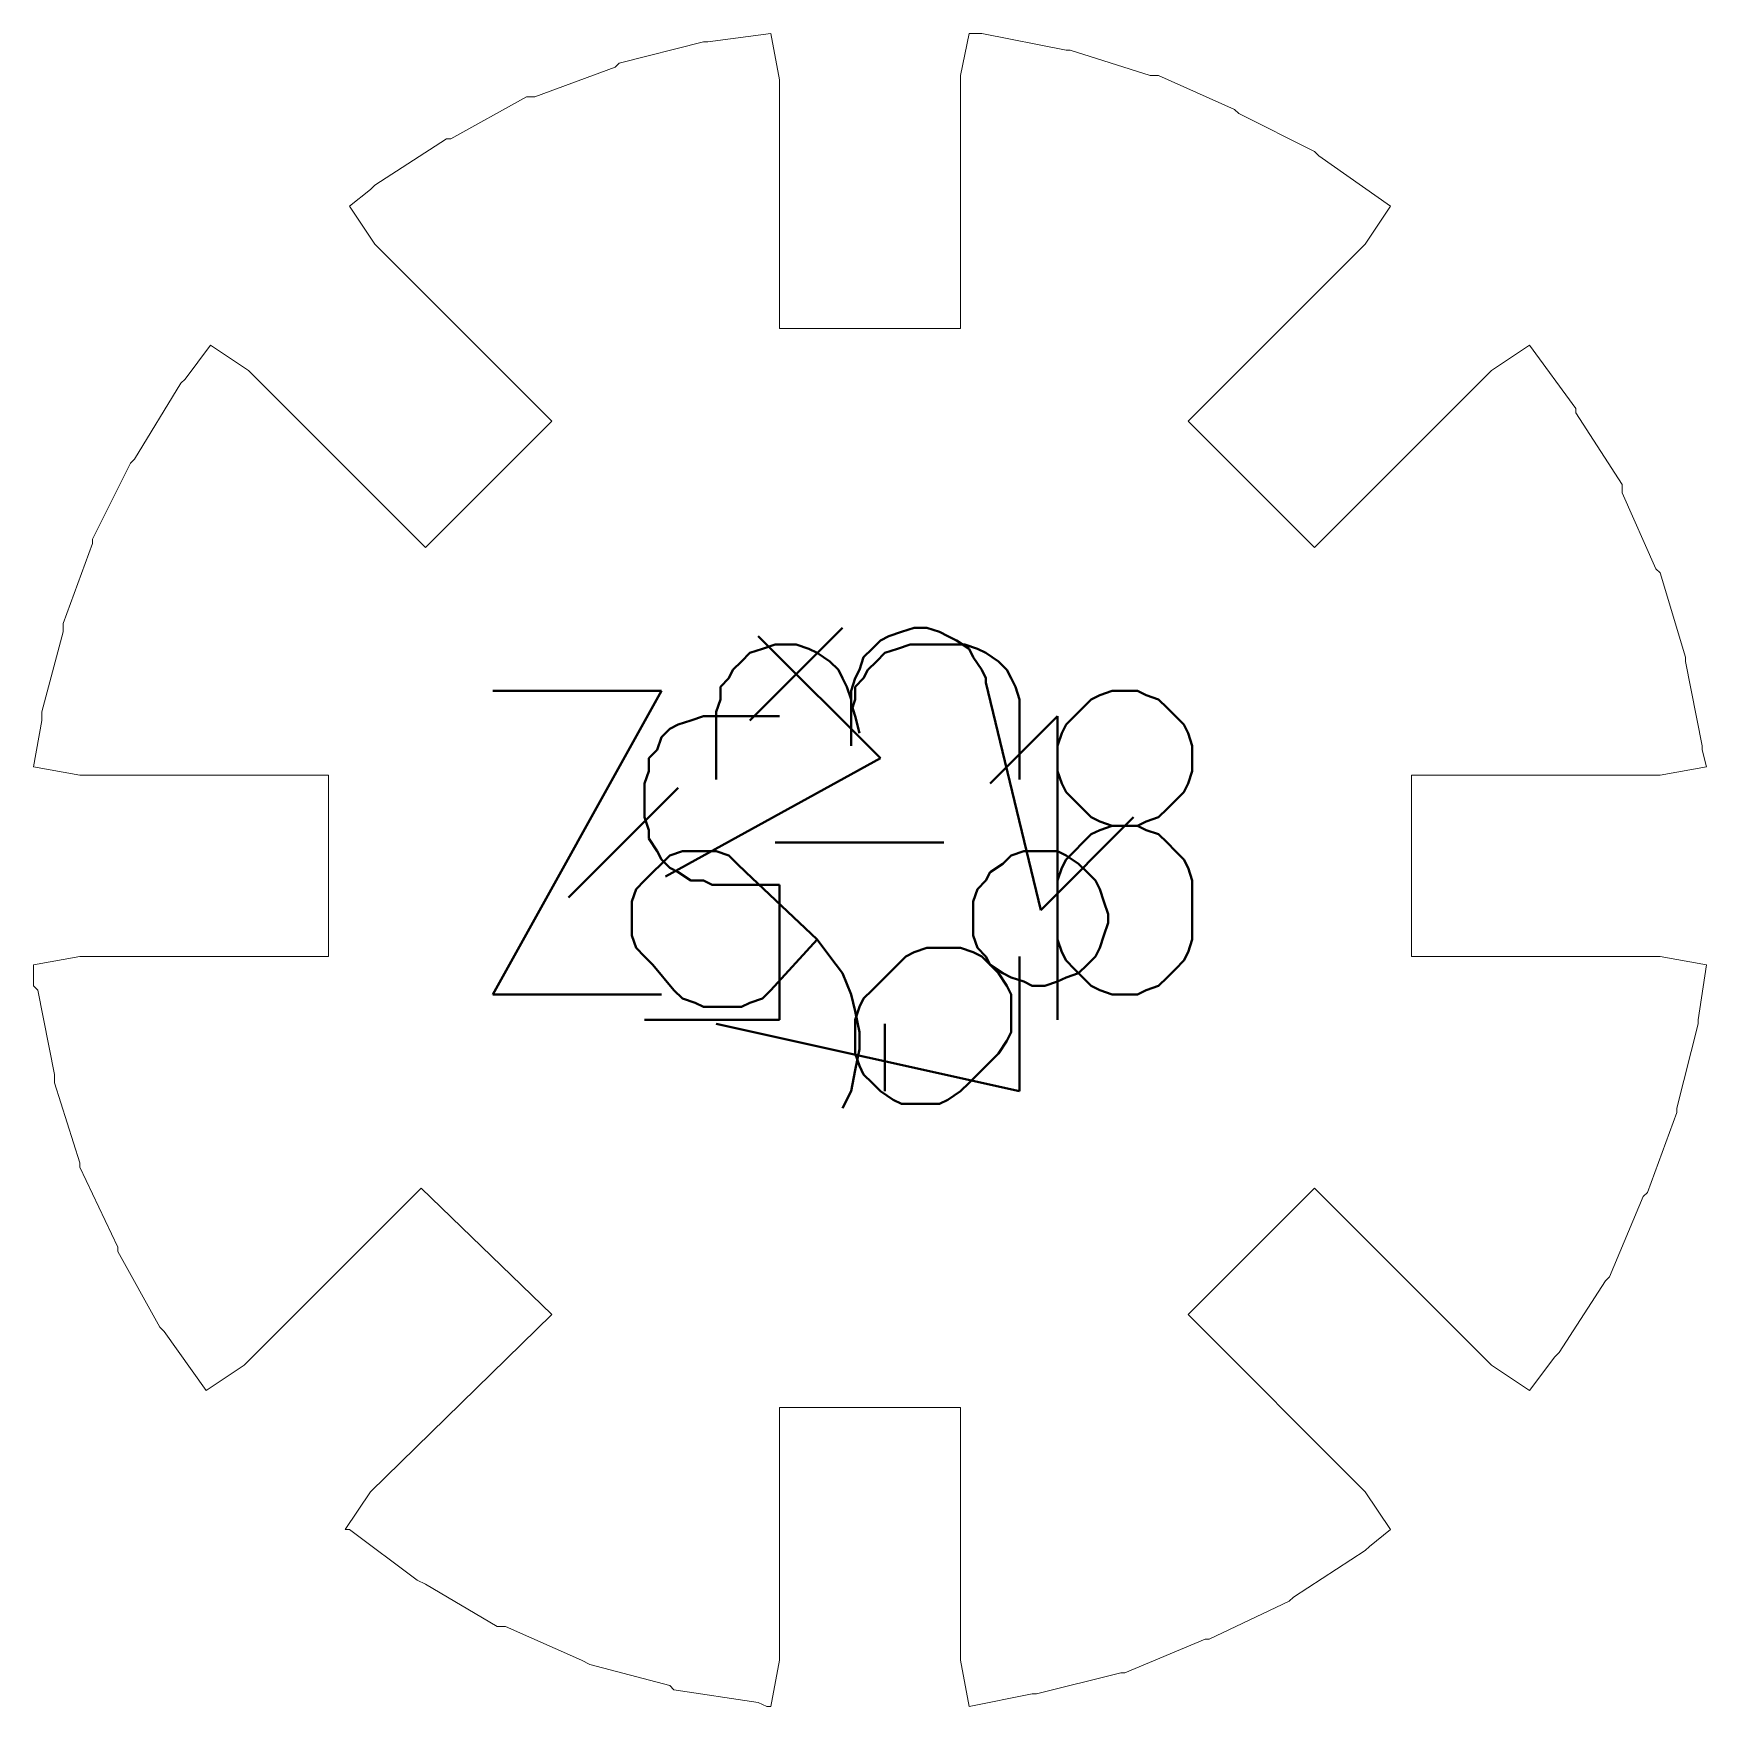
# Model space of a CAD drawing. Header units: centimetres. Extents: x -9.8 to 7.1, y -12.4 to 11.9.
# Drawn here: x 3.126 to 7.096, y -8.084 to -4.114 of the extents above; entities that cross this region are included whole.
import ezdxf

# ---------------------------------------------------------------- set-up
doc = ezdxf.new("R2010")
doc.units = ezdxf.units.CM
doc.header["$MEASUREMENT"] = 0
doc.layers.add('layer 1', color=7, linetype='Continuous')

msp = doc.modelspace()

# ---------------------------------------------------------------- linework, layer by layer
at = {"layer": 'layer 1', "color": 5, "lineweight": 13}
for points in [[(4.87609, -4.11392), (4.87609, -4.11392), (4.72607, -4.13402), (4.72607, -4.13402)], [(4.89594, -4.22398), (4.89594, -4.22398), (4.87609, -4.11392), (4.87609, -4.11392)], [(5.34599, -4.11392), (5.34599, -4.11392), (5.32615, -4.21393), (5.32615, -4.21393)], [(5.35605, -4.11392), (5.35605, -4.11392), (5.34599, -4.11392), (5.34599, -4.11392)], [(5.37616, -4.11392), (5.37616, -4.11392), (5.35605, -4.11392), (5.35605, -4.11392)], [(5.57618, -4.15387), (5.57618, -4.15387), (5.37616, -4.11392), (5.37616, -4.11392)], [(4.71602, -4.13402), (4.71602, -4.13402), (4.51599, -4.18403), (4.51599, -4.18403)], [(4.72607, -4.13402), (4.72607, -4.13402), (4.71602, -4.13402), (4.71602, -4.13402)], [(5.58597, -4.15387), (5.58597, -4.15387), (5.57618, -4.15387), (5.57618, -4.15387)], [(5.77621, -4.21393), (5.77621, -4.21393), (5.58597, -4.15387), (5.58597, -4.15387)], [(4.50594, -4.19408), (4.50594, -4.19408), (4.31597, -4.26393), (4.31597, -4.26393)], [(4.51599, -4.18403), (4.51599, -4.18403), (4.50594, -4.19408), (4.50594, -4.19408)], [(4.89594, -4.814), (4.89594, -4.814), (4.89594, -4.22398), (4.89594, -4.22398)], [(5.32615, -4.21393), (5.32615, -4.21393), (5.32615, -4.814), (5.32615, -4.814)], [(5.79605, -4.21393), (5.79605, -4.21393), (5.77621, -4.21393), (5.77621, -4.21393)], [(5.97597, -4.2941), (5.97597, -4.2941), (5.79605, -4.21393), (5.79605, -4.21393)], [(4.29586, -4.26393), (4.29586, -4.26393), (4.11594, -4.36395), (4.11594, -4.36395)], [(4.31597, -4.26393), (4.31597, -4.26393), (4.29586, -4.26393), (4.29586, -4.26393)], [(5.98602, -4.30389), (5.98602, -4.30389), (5.97597, -4.2941), (5.97597, -4.2941)], [(6.1662, -4.39411), (6.1662, -4.39411), (5.98602, -4.30389), (5.98602, -4.30389)], [(4.10589, -4.36395), (4.10589, -4.36395), (3.93603, -4.47401), (3.93603, -4.47401)], [(4.11594, -4.36395), (4.11594, -4.36395), (4.10589, -4.36395), (4.10589, -4.36395)], [(6.17599, -4.4039), (6.17599, -4.4039), (6.1662, -4.39411), (6.1662, -4.39411)], [(6.34612, -4.52402), (6.34612, -4.52402), (6.17599, -4.4039), (6.17599, -4.4039)], [(3.92597, -4.48407), (3.92597, -4.48407), (3.87597, -4.52402), (3.87597, -4.52402)], [(3.93603, -4.47401), (3.93603, -4.47401), (3.92597, -4.48407), (3.92597, -4.48407)], [(3.87597, -4.52402), (3.87597, -4.52402), (3.93603, -4.61398), (3.93603, -4.61398)], [(6.28606, -4.61398), (6.28606, -4.61398), (6.34612, -4.52402), (6.34612, -4.52402)], [(3.93603, -4.61398), (3.93603, -4.61398), (4.35592, -5.03414), (4.35592, -5.03414)], [(5.86616, -5.03414), (5.86616, -5.03414), (6.28606, -4.61398), (6.28606, -4.61398)], [(5.32615, -4.814), (5.32615, -4.814), (4.89594, -4.814), (4.89594, -4.814)], [(3.54603, -4.85395), (3.54603, -4.85395), (3.48597, -4.93412), (3.48597, -4.93412)], [(3.63599, -4.91402), (3.63599, -4.91402), (3.54603, -4.85395), (3.54603, -4.85395)], [(6.67605, -4.85395), (6.67605, -4.85395), (6.5861, -4.91402), (6.5861, -4.91402)], [(6.78612, -5.00397), (6.78612, -5.00397), (6.67605, -4.85395), (6.67605, -4.85395)], [(4.05589, -5.33391), (4.05589, -5.33391), (3.63599, -4.91402), (3.63599, -4.91402)], [(6.5861, -4.91402), (6.5861, -4.91402), (6.1662, -5.33391), (6.1662, -5.33391)], [(3.47592, -4.94391), (3.47592, -4.94391), (3.36585, -5.1241), (3.36585, -5.1241)], [(3.48597, -4.93412), (3.48597, -4.93412), (3.47592, -4.94391), (3.47592, -4.94391)], [(4.35592, -5.03414), (4.35592, -5.03414), (4.05589, -5.33391), (4.05589, -5.33391)], [(6.1662, -5.33391), (6.1662, -5.33391), (5.86616, -5.03414), (5.86616, -5.03414)], [(6.78612, -5.01403), (6.78612, -5.01403), (6.78612, -5.00397), (6.78612, -5.00397)], [(6.89619, -5.18389), (6.89619, -5.18389), (6.78612, -5.01403), (6.78612, -5.01403)], [(3.3558, -5.13388), (3.3558, -5.13388), (3.26584, -5.31407), (3.26584, -5.31407)], [(3.36585, -5.1241), (3.36585, -5.1241), (3.3558, -5.13388), (3.3558, -5.13388)], [(6.89619, -5.204), (6.89619, -5.204), (6.89619, -5.18389), (6.89619, -5.18389)], [(6.97609, -5.38392), (6.97609, -5.38392), (6.89619, -5.204), (6.89619, -5.204)], [(3.26584, -5.31407), (3.26584, -5.31407), (3.26584, -5.32412), (3.26584, -5.32412)], [(3.26584, -5.32412), (3.26584, -5.32412), (3.19599, -5.51409), (3.19599, -5.51409)], [(6.98615, -5.39397), (6.98615, -5.39397), (6.97609, -5.38392), (6.97609, -5.38392)], [(7.04621, -5.594), (7.04621, -5.594), (6.98615, -5.39397), (6.98615, -5.39397)], [(3.19599, -5.51409), (3.19599, -5.51409), (3.19599, -5.53393), (3.19599, -5.53393)], [(3.19599, -5.53393), (3.19599, -5.53393), (3.14598, -5.72391), (3.14598, -5.72391)], [(7.04621, -5.60405), (7.04621, -5.60405), (7.04621, -5.594), (7.04621, -5.594)], [(7.08616, -5.80407), (7.08616, -5.80407), (7.04621, -5.60405), (7.04621, -5.60405)], [(3.14598, -5.74401), (3.14598, -5.74401), (3.12587, -5.85408), (3.12587, -5.85408)], [(3.14598, -5.72391), (3.14598, -5.72391), (3.14598, -5.74401), (3.14598, -5.74401)], [(7.08616, -5.81413), (7.08616, -5.81413), (7.08616, -5.80407), (7.08616, -5.80407)], [(7.09621, -5.85408), (7.09621, -5.85408), (7.08616, -5.81413), (7.08616, -5.81413)], [(3.12587, -5.85408), (3.12587, -5.85408), (3.23594, -5.87392), (3.23594, -5.87392)], [(3.23594, -5.87392), (3.23594, -5.87392), (3.82596, -5.87392), (3.82596, -5.87392)], [(3.82596, -5.87392), (3.82596, -5.87392), (3.82596, -6.30414), (3.82596, -6.30414)], [(6.39612, -6.30414), (6.39612, -6.30414), (6.39612, -5.87392), (6.39612, -5.87392)], [(6.39612, -5.87392), (6.39612, -5.87392), (6.98615, -5.87392), (6.98615, -5.87392)], [(6.98615, -5.87392), (6.98615, -5.87392), (7.09621, -5.85408), (7.09621, -5.85408)], [(3.23594, -6.30414), (3.23594, -6.30414), (3.12587, -6.32398), (3.12587, -6.32398)], [(3.82596, -6.30414), (3.82596, -6.30414), (3.23594, -6.30414), (3.23594, -6.30414)], [(6.98615, -6.30414), (6.98615, -6.30414), (6.39612, -6.30414), (6.39612, -6.30414)], [(7.09621, -6.32398), (7.09621, -6.32398), (6.98615, -6.30414), (6.98615, -6.30414)], [(3.12587, -6.32398), (3.12587, -6.32398), (3.12587, -6.37399), (3.12587, -6.37399)], [(7.0761, -6.45416), (7.0761, -6.45416), (7.09621, -6.32398), (7.09621, -6.32398)], [(3.12587, -6.37399), (3.12587, -6.37399), (3.13593, -6.38404), (3.13593, -6.38404)], [(3.13593, -6.38404), (3.13593, -6.38404), (3.17588, -6.58407), (3.17588, -6.58407)], [(7.0261, -6.66397), (7.0261, -6.66397), (7.0761, -6.46395), (7.0761, -6.46395)], [(7.0761, -6.46395), (7.0761, -6.46395), (7.0761, -6.45416), (7.0761, -6.45416)], [(3.17588, -6.58407), (3.17588, -6.58407), (3.17588, -6.60417), (3.17588, -6.60417)], [(3.17588, -6.60417), (3.17588, -6.60417), (3.23594, -6.79414), (3.23594, -6.79414)], [(7.0261, -6.67402), (7.0261, -6.67402), (7.0261, -6.66397), (7.0261, -6.66397)], [(6.95625, -6.864), (6.95625, -6.864), (7.0261, -6.67402), (7.0261, -6.67402)], [(3.23594, -6.79414), (3.23594, -6.79414), (3.23594, -6.8042), (3.23594, -6.8042)], [(3.23594, -6.8042), (3.23594, -6.8042), (3.3259, -6.99417), (3.3259, -6.99417)], [(3.62594, -7.2741), (3.62594, -7.2741), (4.04583, -6.85394), (4.04583, -6.85394)], [(4.04583, -6.85394), (4.04583, -6.85394), (4.35592, -7.15398), (4.35592, -7.15398)], [(5.86616, -7.15398), (5.86616, -7.15398), (6.1662, -6.85394), (6.1662, -6.85394)], [(6.1662, -6.85394), (6.1662, -6.85394), (6.5861, -7.2741), (6.5861, -7.2741)], [(6.94619, -6.87405), (6.94619, -6.87405), (6.95625, -6.864), (6.95625, -6.864)], [(6.86602, -7.06402), (6.86602, -7.06402), (6.94619, -6.87405), (6.94619, -6.87405)], [(3.3259, -6.99417), (3.3259, -6.99417), (3.3259, -7.00396), (3.3259, -7.00396)], [(3.3259, -7.00396), (3.3259, -7.00396), (3.42591, -7.18414), (3.42591, -7.18414)], [(6.85623, -7.07407), (6.85623, -7.07407), (6.86602, -7.06402), (6.86602, -7.06402)], [(6.74617, -7.2442), (6.74617, -7.2442), (6.85623, -7.07407), (6.85623, -7.07407)], [(3.42591, -7.18414), (3.42591, -7.18414), (3.43597, -7.19419), (3.43597, -7.19419)], [(4.35592, -7.15398), (4.35592, -7.15398), (3.92597, -7.57414), (3.92597, -7.57414)], [(6.28606, -7.57414), (6.28606, -7.57414), (5.86616, -7.15398), (5.86616, -7.15398)], [(3.43597, -7.19419), (3.43597, -7.19419), (3.53598, -7.33416), (3.53598, -7.33416)], [(6.67605, -7.33416), (6.67605, -7.33416), (6.73611, -7.25399), (6.73611, -7.25399)], [(6.73611, -7.25399), (6.73611, -7.25399), (6.74617, -7.2442), (6.74617, -7.2442)], [(3.53598, -7.33416), (3.53598, -7.33416), (3.62594, -7.2741), (3.62594, -7.2741)], [(6.5861, -7.2741), (6.5861, -7.2741), (6.67605, -7.33416), (6.67605, -7.33416)], [(4.89594, -7.97419), (4.89594, -7.97419), (4.89594, -7.37411), (4.89594, -7.37411)], [(4.89594, -7.37411), (4.89594, -7.37411), (5.32615, -7.37411), (5.32615, -7.37411)], [(5.32615, -7.37411), (5.32615, -7.37411), (5.32615, -7.97419), (5.32615, -7.97419)], [(3.92597, -7.57414), (3.92597, -7.57414), (3.86591, -7.6641), (3.86591, -7.6641)], [(6.34612, -7.6641), (6.34612, -7.6641), (6.28606, -7.57414), (6.28606, -7.57414)], [(3.86591, -7.6641), (3.86591, -7.6641), (3.87597, -7.6641), (3.87597, -7.6641)], [(3.87597, -7.6641), (3.87597, -7.6641), (4.03604, -7.78422), (4.03604, -7.78422)], [(6.29611, -7.70405), (6.29611, -7.70405), (6.34612, -7.6641), (6.34612, -7.6641)], [(6.1162, -7.82417), (6.1162, -7.82417), (6.28606, -7.7141), (6.28606, -7.7141)], [(6.28606, -7.7141), (6.28606, -7.7141), (6.29611, -7.70405), (6.29611, -7.70405)], [(4.03604, -7.78422), (4.03604, -7.78422), (4.05589, -7.794), (4.05589, -7.794)], [(4.05589, -7.794), (4.05589, -7.794), (4.22601, -7.89402), (4.22601, -7.89402)], [(5.91617, -7.92418), (5.91617, -7.92418), (6.10614, -7.83422), (6.10614, -7.83422)], [(6.10614, -7.83422), (6.10614, -7.83422), (6.1162, -7.82417), (6.1162, -7.82417)], [(4.22601, -7.89402), (4.22601, -7.89402), (4.24586, -7.89402), (4.24586, -7.89402)], [(4.24586, -7.89402), (4.24586, -7.89402), (4.42604, -7.97419), (4.42604, -7.97419)], [(5.71615, -8.00408), (5.71615, -8.00408), (5.90612, -7.92418), (5.90612, -7.92418)], [(5.90612, -7.92418), (5.90612, -7.92418), (5.91617, -7.92418), (5.91617, -7.92418)], [(4.42604, -7.97419), (4.42604, -7.97419), (4.44588, -7.98424), (4.44588, -7.98424)], [(4.87609, -8.08399), (4.87609, -8.08399), (4.89594, -7.97419), (4.89594, -7.97419)], [(5.32615, -7.97419), (5.32615, -7.97419), (5.34599, -8.08399), (5.34599, -8.08399)], [(4.44588, -7.98424), (4.44588, -7.98424), (4.63612, -8.03398), (4.63612, -8.03398)], [(5.50607, -8.05409), (5.50607, -8.05409), (5.70609, -8.00408), (5.70609, -8.00408)], [(5.70609, -8.00408), (5.70609, -8.00408), (5.71615, -8.00408), (5.71615, -8.00408)], [(4.63612, -8.03398), (4.63612, -8.03398), (4.64591, -8.04404), (4.64591, -8.04404)], [(4.64591, -8.04404), (4.64591, -8.04404), (4.84593, -8.0742), (4.84593, -8.0742)], [(5.34599, -8.08399), (5.34599, -8.08399), (5.49601, -8.05409), (5.49601, -8.05409)], [(5.49601, -8.05409), (5.49601, -8.05409), (5.50607, -8.05409), (5.50607, -8.05409)], [(4.84593, -8.0742), (4.84593, -8.0742), (4.86604, -8.08399), (4.86604, -8.08399)], [(4.86604, -8.08399), (4.86604, -8.08399), (4.87609, -8.08399), (4.87609, -8.08399)]]:
    msp.add_open_spline(points, degree=3, dxfattribs=at)
at = {"layer": 'layer 1', "color": 1, "lineweight": 40}
for points in [[(5.04596, -5.52414), (5.04596, -5.52414), (4.82609, -5.74401), (4.82609, -5.74401)], [(4.84593, -5.54399), (4.84593, -5.54399), (5.13591, -5.83397), (5.13591, -5.83397)], [(5.13591, -5.55404), (5.13591, -5.55404), (5.11607, -5.57415), (5.11607, -5.57415)], [(5.15602, -5.54399), (5.15602, -5.54399), (5.13591, -5.55404), (5.13591, -5.55404)], [(5.18592, -5.53393), (5.18592, -5.53393), (5.15602, -5.54399), (5.15602, -5.54399)], [(5.21608, -5.52414), (5.21608, -5.52414), (5.18592, -5.53393), (5.18592, -5.53393)], [(5.18592, -5.53393), (5.18592, -5.53393), (5.18592, -5.53393), (5.18592, -5.53393)], [(5.24598, -5.52414), (5.24598, -5.52414), (5.21608, -5.52414), (5.21608, -5.52414)], [(5.27614, -5.53393), (5.27614, -5.53393), (5.24598, -5.52414), (5.24598, -5.52414)], [(5.29599, -5.54399), (5.29599, -5.54399), (5.27614, -5.53393), (5.27614, -5.53393)], [(5.3161, -5.55404), (5.3161, -5.55404), (5.29599, -5.54399), (5.29599, -5.54399)], [(5.34599, -5.57415), (5.34599, -5.57415), (5.3161, -5.55404), (5.3161, -5.55404)], [(4.82609, -5.58394), (4.82609, -5.58394), (4.80598, -5.60405), (4.80598, -5.60405)], [(4.85599, -5.57415), (4.85599, -5.57415), (4.82609, -5.58394), (4.82609, -5.58394)], [(4.88588, -5.5641), (4.88588, -5.5641), (4.85599, -5.57415), (4.85599, -5.57415)], [(4.90599, -5.5641), (4.90599, -5.5641), (4.88588, -5.5641), (4.88588, -5.5641)], [(4.93589, -5.5641), (4.93589, -5.5641), (4.90599, -5.5641), (4.90599, -5.5641)], [(4.90599, -5.5641), (4.90599, -5.5641), (4.90599, -5.5641), (4.90599, -5.5641)], [(4.96605, -5.57415), (4.96605, -5.57415), (4.93589, -5.5641), (4.93589, -5.5641)], [(4.9859, -5.58394), (4.9859, -5.58394), (4.96605, -5.57415), (4.96605, -5.57415)], [(5.01606, -5.60405), (5.01606, -5.60405), (4.9859, -5.58394), (4.9859, -5.58394)], [(5.09596, -5.594), (5.09596, -5.594), (5.08591, -5.62416), (5.08591, -5.62416)], [(5.11607, -5.57415), (5.11607, -5.57415), (5.09596, -5.594), (5.09596, -5.594)], [(5.14597, -5.58394), (5.14597, -5.58394), (5.12612, -5.60405), (5.12612, -5.60405)], [(5.17613, -5.57415), (5.17613, -5.57415), (5.14597, -5.58394), (5.14597, -5.58394)], [(5.20603, -5.5641), (5.20603, -5.5641), (5.17613, -5.57415), (5.17613, -5.57415)], [(5.22614, -5.5641), (5.22614, -5.5641), (5.20603, -5.5641), (5.20603, -5.5641)], [(5.30604, -5.5641), (5.30604, -5.5641), (5.22614, -5.5641), (5.22614, -5.5641)], [(5.22614, -5.5641), (5.22614, -5.5641), (5.22614, -5.5641), (5.22614, -5.5641)], [(5.33594, -5.5641), (5.33594, -5.5641), (5.30604, -5.5641), (5.30604, -5.5641)], [(5.3661, -5.57415), (5.3661, -5.57415), (5.33594, -5.5641), (5.33594, -5.5641)], [(5.35605, -5.594), (5.35605, -5.594), (5.34599, -5.57415), (5.34599, -5.57415)], [(5.37616, -5.62416), (5.37616, -5.62416), (5.35605, -5.594), (5.35605, -5.594)], [(5.38594, -5.58394), (5.38594, -5.58394), (5.3661, -5.57415), (5.3661, -5.57415)], [(5.41611, -5.60405), (5.41611, -5.60405), (5.38594, -5.58394), (5.38594, -5.58394)], [(4.78587, -5.62416), (4.78587, -5.62416), (4.77608, -5.644), (4.77608, -5.644)], [(4.80598, -5.60405), (4.80598, -5.60405), (4.78587, -5.62416), (4.78587, -5.62416)], [(5.0359, -5.62416), (5.0359, -5.62416), (5.01606, -5.60405), (5.01606, -5.60405)], [(5.04596, -5.644), (5.04596, -5.644), (5.0359, -5.62416), (5.0359, -5.62416)], [(5.08591, -5.62416), (5.08591, -5.62416), (5.07612, -5.644), (5.07612, -5.644)], [(5.10602, -5.62416), (5.10602, -5.62416), (5.09596, -5.644), (5.09596, -5.644)], [(5.12612, -5.60405), (5.12612, -5.60405), (5.10602, -5.62416), (5.10602, -5.62416)], [(5.38594, -5.644), (5.38594, -5.644), (5.37616, -5.62416), (5.37616, -5.62416)], [(5.43595, -5.62416), (5.43595, -5.62416), (5.41611, -5.60405), (5.41611, -5.60405)], [(5.44601, -5.644), (5.44601, -5.644), (5.43595, -5.62416), (5.43595, -5.62416)], [(4.21596, -6.3941), (4.21596, -6.3941), (4.61601, -5.6739), (4.61601, -5.6739)], [(4.61601, -5.6739), (4.61601, -5.6739), (4.21596, -5.6739), (4.21596, -5.6739)], [(4.77608, -5.644), (4.77608, -5.644), (4.75597, -5.66411), (4.75597, -5.66411)], [(4.75597, -5.66411), (4.75597, -5.66411), (4.75597, -5.69401), (4.75597, -5.69401)], [(5.05601, -5.66411), (5.05601, -5.66411), (5.04596, -5.644), (5.04596, -5.644)], [(5.06606, -5.69401), (5.06606, -5.69401), (5.05601, -5.66411), (5.05601, -5.66411)], [(5.07612, -5.644), (5.07612, -5.644), (5.06606, -5.6739), (5.06606, -5.6739)], [(5.06606, -5.6739), (5.06606, -5.6739), (5.06606, -5.70406), (5.06606, -5.70406)], [(5.09596, -5.644), (5.09596, -5.644), (5.07612, -5.66411), (5.07612, -5.66411)], [(5.07612, -5.66411), (5.07612, -5.66411), (5.07612, -5.69401), (5.07612, -5.69401)], [(5.38594, -5.65406), (5.38594, -5.65406), (5.38594, -5.644), (5.38594, -5.644)], [(5.38594, -5.644), (5.38594, -5.644), (5.38594, -5.644), (5.38594, -5.644)], [(5.38594, -5.644), (5.38594, -5.644), (5.38594, -5.644), (5.38594, -5.644)], [(5.38594, -5.644), (5.38594, -5.644), (5.38594, -5.644), (5.38594, -5.644)], [(5.38594, -5.644), (5.38594, -5.644), (5.38594, -5.644), (5.38594, -5.644)], [(5.51612, -6.19407), (5.51612, -6.19407), (5.38594, -5.65406), (5.38594, -5.65406)], [(5.38594, -5.65406), (5.38594, -5.65406), (5.38594, -5.65406), (5.38594, -5.65406)], [(5.38594, -5.65406), (5.38594, -5.65406), (5.38594, -5.65406), (5.38594, -5.65406)], [(5.38594, -5.65406), (5.38594, -5.65406), (5.38594, -5.65406), (5.38594, -5.65406)], [(5.38594, -5.65406), (5.38594, -5.65406), (5.38594, -5.65406), (5.38594, -5.65406)], [(5.38594, -5.65406), (5.38594, -5.65406), (5.38594, -5.65406), (5.38594, -5.65406)], [(5.38594, -5.65406), (5.38594, -5.65406), (5.38594, -5.65406), (5.38594, -5.65406)], [(5.45606, -5.66411), (5.45606, -5.66411), (5.44601, -5.644), (5.44601, -5.644)], [(5.46611, -5.69401), (5.46611, -5.69401), (5.45606, -5.66411), (5.45606, -5.66411)], [(5.68598, -5.6739), (5.68598, -5.6739), (5.65609, -5.68395), (5.65609, -5.68395)], [(5.71615, -5.6739), (5.71615, -5.6739), (5.68598, -5.6739), (5.68598, -5.6739)], [(5.74604, -5.6739), (5.74604, -5.6739), (5.71615, -5.6739), (5.71615, -5.6739)], [(5.71615, -5.6739), (5.71615, -5.6739), (5.71615, -5.6739), (5.71615, -5.6739)], [(5.76615, -5.68395), (5.76615, -5.68395), (5.74604, -5.6739), (5.74604, -5.6739)], [(4.75597, -5.69401), (4.75597, -5.69401), (4.74592, -5.72391), (4.74592, -5.72391)], [(5.07612, -5.69401), (5.07612, -5.69401), (5.06606, -5.72391), (5.06606, -5.72391)], [(5.06606, -5.72391), (5.06606, -5.72391), (5.06606, -5.69401), (5.06606, -5.69401)], [(5.06606, -5.70406), (5.06606, -5.70406), (5.07612, -5.73396), (5.07612, -5.73396)], [(5.46611, -5.72391), (5.46611, -5.72391), (5.46611, -5.69401), (5.46611, -5.69401)], [(5.61613, -5.71412), (5.61613, -5.71412), (5.59602, -5.73396), (5.59602, -5.73396)], [(5.63598, -5.69401), (5.63598, -5.69401), (5.61613, -5.71412), (5.61613, -5.71412)], [(5.65609, -5.68395), (5.65609, -5.68395), (5.63598, -5.69401), (5.63598, -5.69401)], [(5.79605, -5.69401), (5.79605, -5.69401), (5.76615, -5.68395), (5.76615, -5.68395)], [(5.81616, -5.71412), (5.81616, -5.71412), (5.79605, -5.69401), (5.79605, -5.69401)], [(5.836, -5.73396), (5.836, -5.73396), (5.81616, -5.71412), (5.81616, -5.71412)], [(4.65596, -5.75407), (4.65596, -5.75407), (4.63612, -5.76412), (4.63612, -5.76412)], [(4.68612, -5.74401), (4.68612, -5.74401), (4.65596, -5.75407), (4.65596, -5.75407)], [(4.71602, -5.73396), (4.71602, -5.73396), (4.68612, -5.74401), (4.68612, -5.74401)], [(4.73613, -5.73396), (4.73613, -5.73396), (4.71602, -5.73396), (4.71602, -5.73396)], [(4.89594, -5.73396), (4.89594, -5.73396), (4.73613, -5.73396), (4.73613, -5.73396)], [(4.73613, -5.73396), (4.73613, -5.73396), (4.73613, -5.73396), (4.73613, -5.73396)], [(4.74592, -5.72391), (4.74592, -5.72391), (4.74592, -5.88398), (4.74592, -5.88398)], [(5.06606, -5.72391), (5.06606, -5.72391), (5.06606, -5.80407), (5.06606, -5.80407)], [(5.06606, -5.80407), (5.06606, -5.80407), (5.06606, -5.72391), (5.06606, -5.72391)], [(5.06606, -5.72391), (5.06606, -5.72391), (5.06606, -5.72391), (5.06606, -5.72391)], [(5.07612, -5.73396), (5.07612, -5.73396), (5.08591, -5.77391), (5.08591, -5.77391)], [(5.55607, -5.73396), (5.55607, -5.73396), (5.396, -5.89403), (5.396, -5.89403)], [(5.46611, -5.88398), (5.46611, -5.88398), (5.46611, -5.72391), (5.46611, -5.72391)], [(5.46611, -5.72391), (5.46611, -5.72391), (5.46611, -5.72391), (5.46611, -5.72391)], [(5.55607, -6.45416), (5.55607, -6.45416), (5.55607, -5.73396), (5.55607, -5.73396)], [(5.57618, -5.75407), (5.57618, -5.75407), (5.56613, -5.77391), (5.56613, -5.77391)], [(5.59602, -5.73396), (5.59602, -5.73396), (5.57618, -5.75407), (5.57618, -5.75407)], [(5.85611, -5.75407), (5.85611, -5.75407), (5.836, -5.73396), (5.836, -5.73396)], [(5.86616, -5.77391), (5.86616, -5.77391), (5.85611, -5.75407), (5.85611, -5.75407)], [(4.61601, -5.78397), (4.61601, -5.78397), (4.60595, -5.81413), (4.60595, -5.81413)], [(4.63612, -5.76412), (4.63612, -5.76412), (4.61601, -5.78397), (4.61601, -5.78397)], [(5.56613, -5.77391), (5.56613, -5.77391), (5.55607, -5.80407), (5.55607, -5.80407)], [(5.87595, -5.80407), (5.87595, -5.80407), (5.86616, -5.77391), (5.86616, -5.77391)], [(4.60595, -5.81413), (4.60595, -5.81413), (4.58611, -5.83397), (4.58611, -5.83397)], [(4.58611, -5.83397), (4.58611, -5.83397), (4.58611, -5.86414), (4.58611, -5.86414)], [(5.13591, -5.83397), (5.13591, -5.83397), (4.62606, -6.11417), (4.62606, -6.11417)], [(5.55607, -5.80407), (5.55607, -5.80407), (5.55607, -5.83397), (5.55607, -5.83397)], [(5.55607, -5.83397), (5.55607, -5.83397), (5.55607, -5.83397), (5.55607, -5.83397)], [(5.55607, -5.83397), (5.55607, -5.83397), (5.55607, -5.86414), (5.55607, -5.86414)], [(5.87595, -5.83397), (5.87595, -5.83397), (5.87595, -5.80407), (5.87595, -5.80407)], [(5.87595, -5.83397), (5.87595, -5.83397), (5.87595, -5.83397), (5.87595, -5.83397)], [(5.87595, -5.86414), (5.87595, -5.86414), (5.87595, -5.83397), (5.87595, -5.83397)], [(4.58611, -5.86414), (4.58611, -5.86414), (4.57606, -5.89403), (4.57606, -5.89403)], [(5.55607, -5.86414), (5.55607, -5.86414), (5.56613, -5.89403), (5.56613, -5.89403)], [(5.86616, -5.89403), (5.86616, -5.89403), (5.87595, -5.86414), (5.87595, -5.86414)], [(4.65596, -5.90409), (4.65596, -5.90409), (4.39587, -6.16417), (4.39587, -6.16417)], [(4.57606, -5.89403), (4.57606, -5.89403), (4.57606, -5.97394), (4.57606, -5.97394)], [(5.56613, -5.89403), (5.56613, -5.89403), (5.57618, -5.91414), (5.57618, -5.91414)], [(5.57618, -5.91414), (5.57618, -5.91414), (5.59602, -5.93398), (5.59602, -5.93398)], [(5.836, -5.93398), (5.836, -5.93398), (5.85611, -5.91414), (5.85611, -5.91414)], [(5.85611, -5.91414), (5.85611, -5.91414), (5.86616, -5.89403), (5.86616, -5.89403)], [(5.59602, -5.93398), (5.59602, -5.93398), (5.61613, -5.95409), (5.61613, -5.95409)], [(5.61613, -5.95409), (5.61613, -5.95409), (5.63598, -5.97394), (5.63598, -5.97394)], [(5.79605, -5.97394), (5.79605, -5.97394), (5.81616, -5.95409), (5.81616, -5.95409)], [(5.81616, -5.95409), (5.81616, -5.95409), (5.836, -5.93398), (5.836, -5.93398)], [(4.57606, -5.97394), (4.57606, -5.97394), (4.57606, -5.97394), (4.57606, -5.97394)], [(4.57606, -5.97394), (4.57606, -5.97394), (4.58611, -6.0041), (4.58611, -6.0041)], [(5.73599, -5.97394), (5.73599, -5.97394), (5.51612, -6.19407), (5.51612, -6.19407)], [(5.63598, -5.97394), (5.63598, -5.97394), (5.65609, -5.98399), (5.65609, -5.98399)], [(5.65609, -5.98399), (5.65609, -5.98399), (5.68598, -5.99405), (5.68598, -5.99405)], [(5.68598, -5.99405), (5.68598, -5.99405), (5.65609, -6.0041), (5.65609, -6.0041)], [(5.71615, -5.99405), (5.71615, -5.99405), (5.68598, -5.99405), (5.68598, -5.99405)], [(5.68598, -5.99405), (5.68598, -5.99405), (5.71615, -5.99405), (5.71615, -5.99405)], [(5.74604, -5.99405), (5.74604, -5.99405), (5.71615, -5.99405), (5.71615, -5.99405)], [(5.71615, -5.99405), (5.71615, -5.99405), (5.71615, -5.99405), (5.71615, -5.99405)], [(5.71615, -5.99405), (5.71615, -5.99405), (5.71615, -5.99405), (5.71615, -5.99405)], [(5.71615, -5.99405), (5.71615, -5.99405), (5.74604, -5.99405), (5.74604, -5.99405)], [(5.74604, -5.99405), (5.74604, -5.99405), (5.76615, -5.98399), (5.76615, -5.98399)], [(5.76615, -6.0041), (5.76615, -6.0041), (5.74604, -5.99405), (5.74604, -5.99405)], [(5.76615, -5.98399), (5.76615, -5.98399), (5.79605, -5.97394), (5.79605, -5.97394)], [(4.58611, -6.0041), (4.58611, -6.0041), (4.58611, -6.02394), (4.58611, -6.02394)], [(4.58611, -6.02394), (4.58611, -6.02394), (4.60595, -6.05411), (4.60595, -6.05411)], [(5.28593, -6.034), (5.28593, -6.034), (4.88588, -6.034), (4.88588, -6.034)], [(5.61613, -6.034), (5.61613, -6.034), (5.59602, -6.05411), (5.59602, -6.05411)], [(5.63598, -6.01415), (5.63598, -6.01415), (5.61613, -6.034), (5.61613, -6.034)], [(5.65609, -6.0041), (5.65609, -6.0041), (5.63598, -6.01415), (5.63598, -6.01415)], [(5.79605, -6.01415), (5.79605, -6.01415), (5.76615, -6.0041), (5.76615, -6.0041)], [(5.81616, -6.034), (5.81616, -6.034), (5.79605, -6.01415), (5.79605, -6.01415)], [(5.836, -6.05411), (5.836, -6.05411), (5.81616, -6.034), (5.81616, -6.034)], [(4.60595, -6.05411), (4.60595, -6.05411), (4.61601, -6.07395), (4.61601, -6.07395)], [(4.63612, -6.06416), (4.63612, -6.06416), (4.61601, -6.084), (4.61601, -6.084)], [(4.61601, -6.07395), (4.61601, -6.07395), (4.63612, -6.09406), (4.63612, -6.09406)], [(4.66601, -6.05411), (4.66601, -6.05411), (4.63612, -6.06416), (4.63612, -6.06416)], [(4.69591, -6.05411), (4.69591, -6.05411), (4.66601, -6.05411), (4.66601, -6.05411)], [(4.71602, -6.05411), (4.71602, -6.05411), (4.69591, -6.05411), (4.69591, -6.05411)], [(4.74592, -6.05411), (4.74592, -6.05411), (4.71602, -6.05411), (4.71602, -6.05411)], [(4.77608, -6.06416), (4.77608, -6.06416), (4.74592, -6.05411), (4.74592, -6.05411)], [(4.79592, -6.084), (4.79592, -6.084), (4.77608, -6.06416), (4.77608, -6.06416)], [(5.44601, -6.06416), (5.44601, -6.06416), (5.42616, -6.084), (5.42616, -6.084)], [(5.47617, -6.05411), (5.47617, -6.05411), (5.44601, -6.06416), (5.44601, -6.06416)], [(5.49601, -6.05411), (5.49601, -6.05411), (5.47617, -6.05411), (5.47617, -6.05411)], [(5.52618, -6.05411), (5.52618, -6.05411), (5.49601, -6.05411), (5.49601, -6.05411)], [(5.55607, -6.05411), (5.55607, -6.05411), (5.52618, -6.05411), (5.52618, -6.05411)], [(5.57618, -6.06416), (5.57618, -6.06416), (5.55607, -6.05411), (5.55607, -6.05411)], [(5.57618, -6.07395), (5.57618, -6.07395), (5.56613, -6.09406), (5.56613, -6.09406)], [(5.59602, -6.05411), (5.59602, -6.05411), (5.57618, -6.07395), (5.57618, -6.07395)], [(5.60608, -6.084), (5.60608, -6.084), (5.57618, -6.06416), (5.57618, -6.06416)], [(5.85611, -6.07395), (5.85611, -6.07395), (5.836, -6.05411), (5.836, -6.05411)], [(5.86616, -6.09406), (5.86616, -6.09406), (5.85611, -6.07395), (5.85611, -6.07395)], [(4.5959, -6.10411), (4.5959, -6.10411), (4.57606, -6.12395), (4.57606, -6.12395)], [(4.61601, -6.084), (4.61601, -6.084), (4.5959, -6.10411), (4.5959, -6.10411)], [(4.5959, -6.10411), (4.5959, -6.10411), (4.5959, -6.10411), (4.5959, -6.10411)], [(4.63612, -6.09406), (4.63612, -6.09406), (4.65596, -6.10411), (4.65596, -6.10411)], [(4.65596, -6.10411), (4.65596, -6.10411), (4.68612, -6.12395), (4.68612, -6.12395)], [(4.81603, -6.10411), (4.81603, -6.10411), (4.79592, -6.084), (4.79592, -6.084)], [(4.9859, -6.26392), (4.9859, -6.26392), (4.81603, -6.10411), (4.81603, -6.10411)], [(4.81603, -6.10411), (4.81603, -6.10411), (4.81603, -6.10411), (4.81603, -6.10411)], [(5.396, -6.10411), (5.396, -6.10411), (5.38594, -6.12395), (5.38594, -6.12395)], [(5.42616, -6.084), (5.42616, -6.084), (5.396, -6.10411), (5.396, -6.10411)], [(5.396, -6.10411), (5.396, -6.10411), (5.396, -6.10411), (5.396, -6.10411)], [(5.56613, -6.09406), (5.56613, -6.09406), (5.55607, -6.12395), (5.55607, -6.12395)], [(5.62619, -6.10411), (5.62619, -6.10411), (5.60608, -6.084), (5.60608, -6.084)], [(5.64603, -6.12395), (5.64603, -6.12395), (5.62619, -6.10411), (5.62619, -6.10411)], [(5.62619, -6.10411), (5.62619, -6.10411), (5.62619, -6.10411), (5.62619, -6.10411)], [(5.87595, -6.12395), (5.87595, -6.12395), (5.86616, -6.09406), (5.86616, -6.09406)], [(4.55595, -6.14406), (4.55595, -6.14406), (4.54589, -6.17396), (4.54589, -6.17396)], [(4.57606, -6.12395), (4.57606, -6.12395), (4.55595, -6.14406), (4.55595, -6.14406)], [(4.68612, -6.12395), (4.68612, -6.12395), (4.71602, -6.12395), (4.71602, -6.12395)], [(4.71602, -6.12395), (4.71602, -6.12395), (4.73613, -6.13401), (4.73613, -6.13401)], [(4.73613, -6.13401), (4.73613, -6.13401), (4.89594, -6.13401), (4.89594, -6.13401)], [(4.89594, -6.13401), (4.89594, -6.13401), (4.89594, -6.45416), (4.89594, -6.45416)], [(5.3661, -6.14406), (5.3661, -6.14406), (5.35605, -6.17396), (5.35605, -6.17396)], [(5.38594, -6.12395), (5.38594, -6.12395), (5.3661, -6.14406), (5.3661, -6.14406)], [(5.55607, -6.12395), (5.55607, -6.12395), (5.55607, -6.15412), (5.55607, -6.15412)], [(5.65609, -6.14406), (5.65609, -6.14406), (5.64603, -6.12395), (5.64603, -6.12395)], [(5.66614, -6.17396), (5.66614, -6.17396), (5.65609, -6.14406), (5.65609, -6.14406)], [(5.87595, -6.15412), (5.87595, -6.15412), (5.87595, -6.12395), (5.87595, -6.12395)], [(4.54589, -6.17396), (4.54589, -6.17396), (4.54589, -6.19407), (4.54589, -6.19407)], [(5.35605, -6.17396), (5.35605, -6.17396), (5.35605, -6.20412), (5.35605, -6.20412)], [(5.55607, -6.15412), (5.55607, -6.15412), (5.55607, -6.23402), (5.55607, -6.23402)], [(5.67619, -6.20412), (5.67619, -6.20412), (5.66614, -6.17396), (5.66614, -6.17396)], [(5.87595, -6.23402), (5.87595, -6.23402), (5.87595, -6.15412), (5.87595, -6.15412)], [(5.87595, -6.15412), (5.87595, -6.15412), (5.87595, -6.15412), (5.87595, -6.15412)], [(4.54589, -6.19407), (4.54589, -6.19407), (4.54589, -6.22397), (4.54589, -6.22397)], [(4.54589, -6.22397), (4.54589, -6.22397), (4.54589, -6.25413), (4.54589, -6.25413)], [(5.35605, -6.20412), (5.35605, -6.20412), (5.35605, -6.22397), (5.35605, -6.22397)], [(5.35605, -6.22397), (5.35605, -6.22397), (5.35605, -6.25413), (5.35605, -6.25413)], [(5.66614, -6.25413), (5.66614, -6.25413), (5.67619, -6.22397), (5.67619, -6.22397)], [(5.67619, -6.22397), (5.67619, -6.22397), (5.67619, -6.20412), (5.67619, -6.20412)], [(4.54589, -6.25413), (4.54589, -6.25413), (4.55595, -6.28403), (4.55595, -6.28403)], [(4.87609, -6.38404), (4.87609, -6.38404), (4.9859, -6.26392), (4.9859, -6.26392)], [(5.01606, -6.30414), (5.01606, -6.30414), (4.9859, -6.26392), (4.9859, -6.26392)], [(5.35605, -6.25413), (5.35605, -6.25413), (5.3661, -6.28403), (5.3661, -6.28403)], [(5.55607, -6.23402), (5.55607, -6.23402), (5.55607, -6.23402), (5.55607, -6.23402)], [(5.55607, -6.23402), (5.55607, -6.23402), (5.55607, -6.26392), (5.55607, -6.26392)], [(5.55607, -6.26392), (5.55607, -6.26392), (5.56613, -6.29408), (5.56613, -6.29408)], [(5.65609, -6.28403), (5.65609, -6.28403), (5.66614, -6.25413), (5.66614, -6.25413)], [(5.86616, -6.29408), (5.86616, -6.29408), (5.87595, -6.26392), (5.87595, -6.26392)], [(5.87595, -6.26392), (5.87595, -6.26392), (5.87595, -6.23402), (5.87595, -6.23402)], [(4.55595, -6.28403), (4.55595, -6.28403), (4.57606, -6.30414), (4.57606, -6.30414)], [(4.57606, -6.30414), (4.57606, -6.30414), (4.5959, -6.32398), (4.5959, -6.32398)], [(5.04596, -6.34409), (5.04596, -6.34409), (5.01606, -6.30414), (5.01606, -6.30414)], [(5.19597, -6.30414), (5.19597, -6.30414), (5.17613, -6.32398), (5.17613, -6.32398)], [(5.21608, -6.29408), (5.21608, -6.29408), (5.19597, -6.30414), (5.19597, -6.30414)], [(5.24598, -6.28403), (5.24598, -6.28403), (5.21608, -6.29408), (5.21608, -6.29408)], [(5.27614, -6.28403), (5.27614, -6.28403), (5.24598, -6.28403), (5.24598, -6.28403)], [(5.29599, -6.28403), (5.29599, -6.28403), (5.27614, -6.28403), (5.27614, -6.28403)], [(5.32615, -6.28403), (5.32615, -6.28403), (5.29599, -6.28403), (5.29599, -6.28403)], [(5.35605, -6.29408), (5.35605, -6.29408), (5.32615, -6.28403), (5.32615, -6.28403)], [(5.37616, -6.30414), (5.37616, -6.30414), (5.35605, -6.29408), (5.35605, -6.29408)], [(5.3661, -6.28403), (5.3661, -6.28403), (5.38594, -6.30414), (5.38594, -6.30414)], [(5.396, -6.32398), (5.396, -6.32398), (5.37616, -6.30414), (5.37616, -6.30414)], [(5.38594, -6.30414), (5.38594, -6.30414), (5.396, -6.32398), (5.396, -6.32398)], [(5.46611, -6.62402), (5.46611, -6.62402), (5.46611, -6.30414), (5.46611, -6.30414)], [(5.56613, -6.29408), (5.56613, -6.29408), (5.57618, -6.31393), (5.57618, -6.31393)], [(5.62619, -6.32398), (5.62619, -6.32398), (5.64603, -6.30414), (5.64603, -6.30414)], [(5.64603, -6.30414), (5.64603, -6.30414), (5.65609, -6.28403), (5.65609, -6.28403)], [(5.85611, -6.31393), (5.85611, -6.31393), (5.86616, -6.29408), (5.86616, -6.29408)], [(4.5959, -6.32398), (4.5959, -6.32398), (4.64591, -6.38404), (4.64591, -6.38404)], [(5.06606, -6.3941), (5.06606, -6.3941), (5.04596, -6.34409), (5.04596, -6.34409)], [(5.17613, -6.32398), (5.17613, -6.32398), (5.11607, -6.38404), (5.11607, -6.38404)], [(5.41611, -6.34409), (5.41611, -6.34409), (5.396, -6.32398), (5.396, -6.32398)], [(5.396, -6.32398), (5.396, -6.32398), (5.396, -6.32398), (5.396, -6.32398)], [(5.396, -6.32398), (5.396, -6.32398), (5.396, -6.32398), (5.396, -6.32398)], [(5.396, -6.32398), (5.396, -6.32398), (5.42616, -6.34409), (5.42616, -6.34409)], [(5.43595, -6.37399), (5.43595, -6.37399), (5.41611, -6.34409), (5.41611, -6.34409)], [(5.42616, -6.34409), (5.42616, -6.34409), (5.44601, -6.35414), (5.44601, -6.35414)], [(5.57618, -6.31393), (5.57618, -6.31393), (5.59602, -6.33403), (5.59602, -6.33403)], [(5.57618, -6.35414), (5.57618, -6.35414), (5.60608, -6.34409), (5.60608, -6.34409)], [(5.59602, -6.33403), (5.59602, -6.33403), (5.61613, -6.35414), (5.61613, -6.35414)], [(5.60608, -6.34409), (5.60608, -6.34409), (5.62619, -6.32398), (5.62619, -6.32398)], [(5.62619, -6.32398), (5.62619, -6.32398), (5.62619, -6.32398), (5.62619, -6.32398)], [(5.81616, -6.35414), (5.81616, -6.35414), (5.836, -6.33403), (5.836, -6.33403)], [(5.836, -6.33403), (5.836, -6.33403), (5.85611, -6.31393), (5.85611, -6.31393)], [(4.64591, -6.38404), (4.64591, -6.38404), (4.64591, -6.38404), (4.64591, -6.38404)], [(4.64591, -6.38404), (4.64591, -6.38404), (4.66601, -6.40415), (4.66601, -6.40415)], [(4.85599, -6.40415), (4.85599, -6.40415), (4.87609, -6.38404), (4.87609, -6.38404)], [(5.11607, -6.38404), (5.11607, -6.38404), (5.09596, -6.40415), (5.09596, -6.40415)], [(5.11607, -6.38404), (5.11607, -6.38404), (5.11607, -6.38404), (5.11607, -6.38404)], [(5.44601, -6.3941), (5.44601, -6.3941), (5.43595, -6.37399), (5.43595, -6.37399)], [(5.44601, -6.35414), (5.44601, -6.35414), (5.47617, -6.36393), (5.47617, -6.36393)], [(5.47617, -6.36393), (5.47617, -6.36393), (5.49601, -6.37399), (5.49601, -6.37399)], [(5.49601, -6.37399), (5.49601, -6.37399), (5.52618, -6.37399), (5.52618, -6.37399)], [(5.52618, -6.37399), (5.52618, -6.37399), (5.55607, -6.36393), (5.55607, -6.36393)], [(5.55607, -6.36393), (5.55607, -6.36393), (5.57618, -6.35414), (5.57618, -6.35414)], [(5.61613, -6.35414), (5.61613, -6.35414), (5.63598, -6.37399), (5.63598, -6.37399)], [(5.63598, -6.37399), (5.63598, -6.37399), (5.65609, -6.38404), (5.65609, -6.38404)], [(5.65609, -6.38404), (5.65609, -6.38404), (5.68598, -6.3941), (5.68598, -6.3941)], [(5.74604, -6.3941), (5.74604, -6.3941), (5.76615, -6.38404), (5.76615, -6.38404)], [(5.76615, -6.38404), (5.76615, -6.38404), (5.79605, -6.37399), (5.79605, -6.37399)], [(5.79605, -6.37399), (5.79605, -6.37399), (5.81616, -6.35414), (5.81616, -6.35414)], [(4.61601, -6.3941), (4.61601, -6.3941), (4.21596, -6.3941), (4.21596, -6.3941)], [(4.66601, -6.40415), (4.66601, -6.40415), (4.69591, -6.41394), (4.69591, -6.41394)], [(4.69591, -6.41394), (4.69591, -6.41394), (4.71602, -6.42399), (4.71602, -6.42399)], [(4.71602, -6.42399), (4.71602, -6.42399), (4.74592, -6.42399), (4.74592, -6.42399)], [(4.74592, -6.42399), (4.74592, -6.42399), (4.77608, -6.42399), (4.77608, -6.42399)], [(4.77608, -6.42399), (4.77608, -6.42399), (4.80598, -6.42399), (4.80598, -6.42399)], [(4.80598, -6.42399), (4.80598, -6.42399), (4.82609, -6.41394), (4.82609, -6.41394)], [(4.82609, -6.41394), (4.82609, -6.41394), (4.85599, -6.40415), (4.85599, -6.40415)], [(5.07612, -6.43405), (5.07612, -6.43405), (5.06606, -6.3941), (5.06606, -6.3941)], [(5.08591, -6.42399), (5.08591, -6.42399), (5.07612, -6.45416), (5.07612, -6.45416)], [(5.09596, -6.40415), (5.09596, -6.40415), (5.08591, -6.42399), (5.08591, -6.42399)], [(5.44601, -6.42399), (5.44601, -6.42399), (5.44601, -6.3941), (5.44601, -6.3941)], [(5.44601, -6.45416), (5.44601, -6.45416), (5.44601, -6.42399), (5.44601, -6.42399)], [(5.68598, -6.3941), (5.68598, -6.3941), (5.71615, -6.3941), (5.71615, -6.3941)], [(5.71615, -6.3941), (5.71615, -6.3941), (5.71615, -6.3941), (5.71615, -6.3941)], [(5.71615, -6.3941), (5.71615, -6.3941), (5.74604, -6.3941), (5.74604, -6.3941)], [(4.89594, -6.45416), (4.89594, -6.45416), (4.57606, -6.45416), (4.57606, -6.45416)], [(4.74592, -6.46395), (4.74592, -6.46395), (5.46611, -6.62402), (5.46611, -6.62402)], [(5.08591, -6.48405), (5.08591, -6.48405), (5.07612, -6.43405), (5.07612, -6.43405)], [(5.07612, -6.45416), (5.07612, -6.45416), (5.07612, -6.48405), (5.07612, -6.48405)], [(5.14597, -6.62402), (5.14597, -6.62402), (5.14597, -6.46395), (5.14597, -6.46395)], [(5.44601, -6.48405), (5.44601, -6.48405), (5.44601, -6.45416), (5.44601, -6.45416)], [(5.07612, -6.48405), (5.07612, -6.48405), (5.07612, -6.51395), (5.07612, -6.51395)], [(5.08591, -6.524), (5.08591, -6.524), (5.08591, -6.48405), (5.08591, -6.48405)], [(5.41611, -6.53406), (5.41611, -6.53406), (5.43595, -6.50416), (5.43595, -6.50416)], [(5.43595, -6.50416), (5.43595, -6.50416), (5.44601, -6.48405), (5.44601, -6.48405)], [(5.07612, -6.51395), (5.07612, -6.51395), (5.07612, -6.53406), (5.07612, -6.53406)], [(5.07612, -6.57401), (5.07612, -6.57401), (5.08591, -6.524), (5.08591, -6.524)], [(5.07612, -6.53406), (5.07612, -6.53406), (5.08591, -6.56396), (5.08591, -6.56396)], [(5.396, -6.55417), (5.396, -6.55417), (5.41611, -6.53406), (5.41611, -6.53406)], [(5.06606, -6.62402), (5.06606, -6.62402), (5.07612, -6.57401), (5.07612, -6.57401)], [(5.08591, -6.56396), (5.08591, -6.56396), (5.09596, -6.58407), (5.09596, -6.58407)], [(5.09596, -6.58407), (5.09596, -6.58407), (5.11607, -6.60417), (5.11607, -6.60417)], [(5.34599, -6.60417), (5.34599, -6.60417), (5.396, -6.55417), (5.396, -6.55417)], [(5.396, -6.55417), (5.396, -6.55417), (5.396, -6.55417), (5.396, -6.55417)], [(5.04596, -6.66397), (5.04596, -6.66397), (5.06606, -6.62402), (5.06606, -6.62402)], [(5.11607, -6.60417), (5.11607, -6.60417), (5.11607, -6.60417), (5.11607, -6.60417)], [(5.11607, -6.60417), (5.11607, -6.60417), (5.13591, -6.62402), (5.13591, -6.62402)], [(5.13591, -6.62402), (5.13591, -6.62402), (5.16608, -6.64413), (5.16608, -6.64413)], [(5.29599, -6.64413), (5.29599, -6.64413), (5.32615, -6.62402), (5.32615, -6.62402)], [(5.32615, -6.62402), (5.32615, -6.62402), (5.34599, -6.60417), (5.34599, -6.60417)], [(5.04596, -6.66397), (5.04596, -6.66397), (5.04596, -6.66397), (5.04596, -6.66397)], [(5.16608, -6.64413), (5.16608, -6.64413), (5.18592, -6.65418), (5.18592, -6.65418)], [(5.18592, -6.65418), (5.18592, -6.65418), (5.21608, -6.65418), (5.21608, -6.65418)], [(5.21608, -6.65418), (5.21608, -6.65418), (5.24598, -6.65418), (5.24598, -6.65418)], [(5.24598, -6.65418), (5.24598, -6.65418), (5.27614, -6.65418), (5.27614, -6.65418)], [(5.27614, -6.65418), (5.27614, -6.65418), (5.29599, -6.64413), (5.29599, -6.64413)]]:
    msp.add_open_spline(points, degree=3, dxfattribs=at)

doc.saveas('drawing.dxf')
